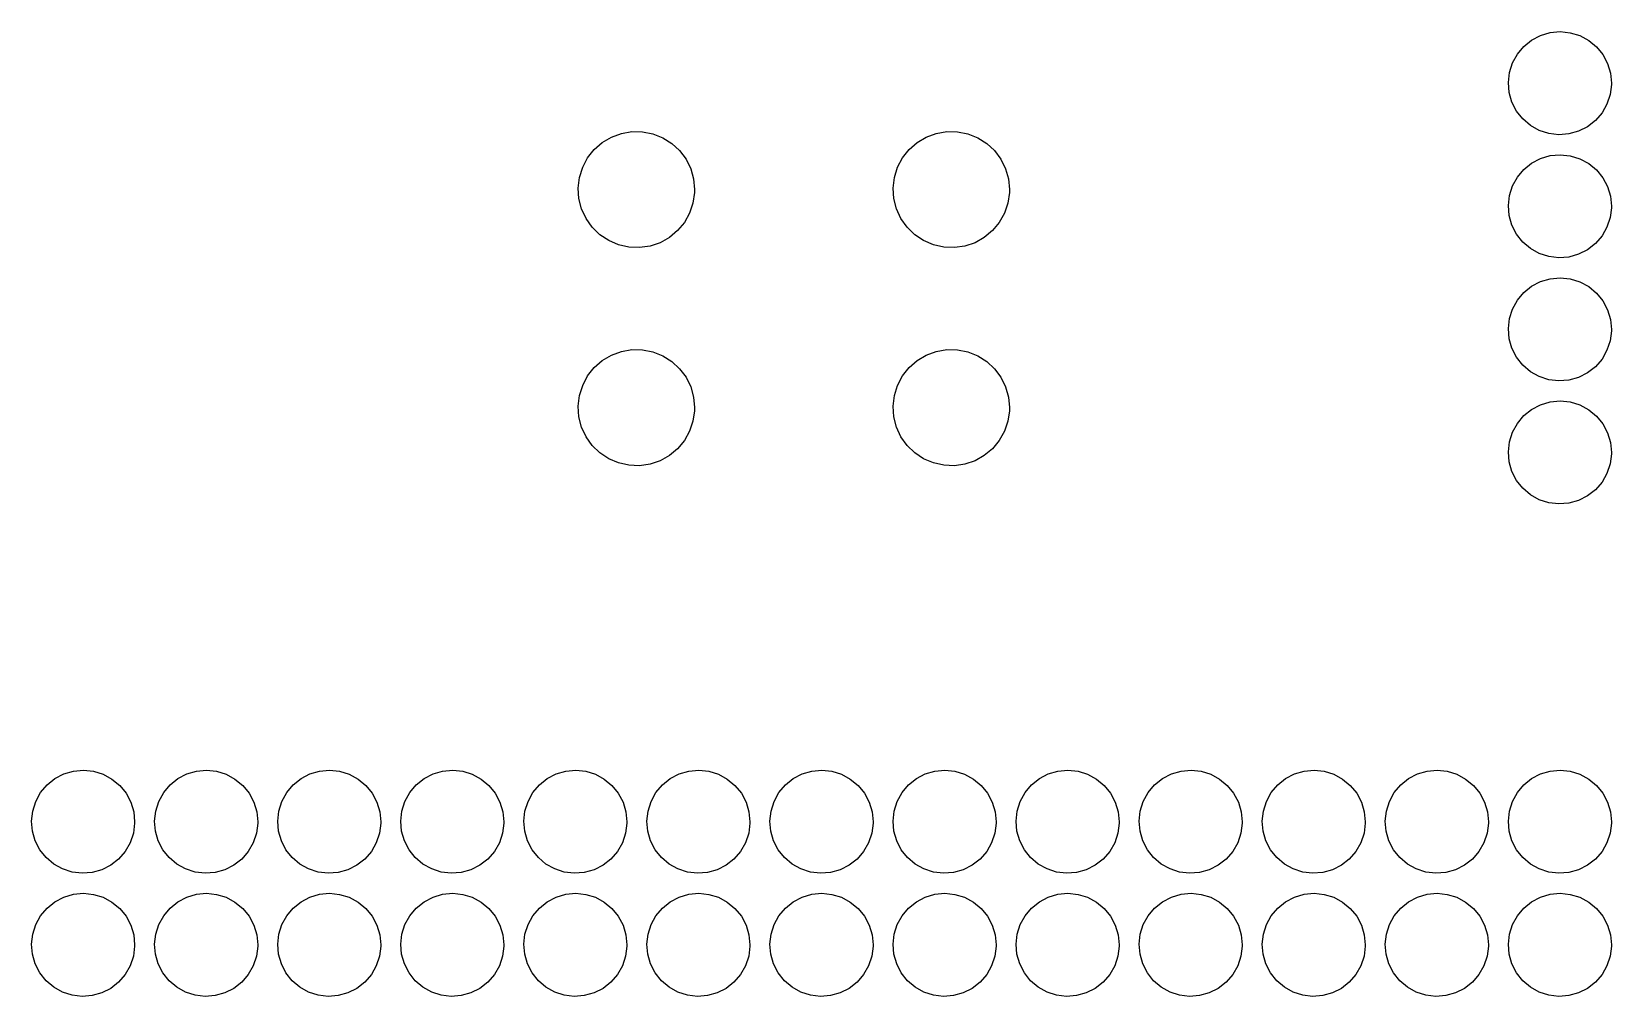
# Model space of a CAD drawing. Extents: x 10 to 584, y -410 to -10.
# Drawn here: x 332.38 to 364.99, y -151.49 to -131.59 of the extents above; entities that cross this region are included whole.
import ezdxf

# ---------------------------------------------------------------- set-up
doc = ezdxf.new("R2010")
doc.units = 0
doc.layers.add('BLACK', color=7, linetype='CONTINUOUS')

msp = doc.modelspace()

# ---------------------------------------------------------------- linework, layer by layer
at = {"layer": 'BLACK', "linetype": 'CONTINUOUS'}
for p, q in [((363.344, -131.76), (363.528, -131.664)), ((363.528, -131.664), (363.727, -131.605)), ((363.727, -131.605), (363.934, -131.586)), ((363.934, -131.586), (364.141, -131.608)), ((364.141, -131.608), (364.339, -131.669)), ((364.339, -131.669), (364.521, -131.768)), ((362.949, -132.231), (363.049, -132.049)), ((363.049, -132.049), (363.183, -131.89)), ((363.183, -131.89), (363.344, -131.76)), ((364.521, -131.768), (364.681, -131.9)), ((364.681, -131.9), (364.813, -132.061)), ((362.886, -132.429), (362.949, -132.231)), ((364.813, -132.061), (364.91, -132.244)), ((364.91, -132.244), (364.97, -132.443)), ((362.863, -132.635), (362.886, -132.429)), ((362.881, -132.842), (362.863, -132.635)), ((364.99, -132.679), (364.964, -132.885)), ((364.97, -132.443), (364.99, -132.65)), ((364.99, -132.65), (364.99, -132.679)), ((362.938, -133.041), (362.881, -132.842)), ((364.964, -132.885), (364.898, -133.082)), ((363.033, -133.226), (362.938, -133.041)), ((363.162, -133.389), (363.033, -133.226)), ((364.796, -133.263), (364.66, -133.42)), ((364.898, -133.082), (364.796, -133.263)), ((344.35, -133.762), (344.556, -133.686)), ((344.556, -133.686), (344.772, -133.648)), ((344.772, -133.648), (344.992, -133.651)), ((344.992, -133.651), (345.207, -133.694)), ((350.85, -133.762), (351.056, -133.686)), ((351.056, -133.686), (351.272, -133.648)), ((351.272, -133.648), (351.492, -133.651)), ((351.492, -133.651), (351.707, -133.694)), ((363.32, -133.523), (363.162, -133.389)), ((363.501, -133.624), (363.32, -133.523)), ((363.698, -133.689), (363.501, -133.624)), ((364.311, -133.641), (364.111, -133.697)), ((364.497, -133.548), (364.311, -133.641)), ((364.66, -133.42), (364.497, -133.548)), ((343.996, -134.019), (344.161, -133.874)), ((344.161, -133.874), (344.35, -133.762)), ((345.207, -133.694), (345.411, -133.776)), ((345.411, -133.776), (345.597, -133.893)), ((345.597, -133.893), (345.758, -134.042)), ((350.496, -134.019), (350.661, -133.874)), ((350.661, -133.874), (350.85, -133.762)), ((351.707, -133.694), (351.911, -133.776)), ((351.911, -133.776), (352.097, -133.893)), ((352.097, -133.893), (352.258, -134.042)), ((363.904, -133.713), (363.698, -133.689)), ((364.111, -133.697), (363.904, -133.713)), ((343.758, -134.386), (343.86, -134.191)), ((343.86, -134.191), (343.996, -134.019)), ((345.758, -134.042), (345.89, -134.218)), ((345.89, -134.218), (345.987, -134.415)), ((350.258, -134.386), (350.36, -134.191)), ((350.36, -134.191), (350.496, -134.019)), ((352.258, -134.042), (352.39, -134.218)), ((352.39, -134.218), (352.487, -134.415)), ((363.183, -134.43), (363.344, -134.3)), ((363.344, -134.3), (363.528, -134.204)), ((363.528, -134.204), (363.727, -134.145)), ((363.727, -134.145), (363.934, -134.126)), ((363.934, -134.126), (364.141, -134.148)), ((364.141, -134.148), (364.339, -134.209)), ((364.339, -134.209), (364.521, -134.308)), ((364.521, -134.308), (364.681, -134.44)), ((343.667, -134.813), (343.693, -134.595)), ((343.693, -134.595), (343.758, -134.386)), ((345.987, -134.415), (346.047, -134.626)), ((346.047, -134.626), (346.067, -134.845)), ((350.167, -134.813), (350.193, -134.595)), ((350.193, -134.595), (350.258, -134.386)), ((352.487, -134.415), (352.547, -134.626)), ((352.547, -134.626), (352.567, -134.845)), ((362.949, -134.771), (363.049, -134.589)), ((363.049, -134.589), (363.183, -134.43)), ((364.681, -134.44), (364.813, -134.601)), ((364.813, -134.601), (364.91, -134.784)), ((343.681, -135.033), (343.667, -134.813)), ((346.065, -134.908), (346.033, -135.125)), ((346.067, -134.845), (346.065, -134.908)), ((350.181, -135.033), (350.167, -134.813)), ((352.565, -134.908), (352.533, -135.125)), ((352.567, -134.845), (352.565, -134.908)), ((362.863, -135.175), (362.886, -134.969)), ((362.886, -134.969), (362.949, -134.771)), ((364.91, -134.784), (364.97, -134.983)), ((364.97, -134.983), (364.99, -135.19)), ((343.735, -135.245), (343.681, -135.033)), ((343.827, -135.445), (343.735, -135.245)), ((346.033, -135.125), (345.963, -135.333)), ((350.235, -135.245), (350.181, -135.033)), ((350.327, -135.445), (350.235, -135.245)), ((352.533, -135.125), (352.463, -135.333)), ((362.881, -135.382), (362.863, -135.175)), ((364.99, -135.219), (364.964, -135.425)), ((364.99, -135.19), (364.99, -135.219)), ((343.954, -135.624), (343.827, -135.445)), ((344.111, -135.777), (343.954, -135.624)), ((345.856, -135.524), (345.715, -135.693)), ((345.963, -135.333), (345.856, -135.524)), ((350.454, -135.624), (350.327, -135.445)), ((350.611, -135.777), (350.454, -135.624)), ((352.356, -135.524), (352.215, -135.693)), ((352.463, -135.333), (352.356, -135.524)), ((362.938, -135.581), (362.881, -135.382)), ((363.033, -135.766), (362.938, -135.581)), ((364.898, -135.622), (364.796, -135.803)), ((364.964, -135.425), (364.898, -135.622)), ((344.294, -135.899), (344.111, -135.777)), ((344.496, -135.986), (344.294, -135.899)), ((345.355, -135.941), (345.147, -136.012)), ((345.546, -135.834), (345.355, -135.941)), ((345.715, -135.693), (345.546, -135.834)), ((350.794, -135.899), (350.611, -135.777)), ((350.996, -135.986), (350.794, -135.899)), ((351.855, -135.941), (351.647, -136.012)), ((352.046, -135.834), (351.855, -135.941)), ((352.215, -135.693), (352.046, -135.834)), ((363.162, -135.929), (363.033, -135.766)), ((363.32, -136.063), (363.162, -135.929)), ((364.66, -135.96), (364.497, -136.088)), ((364.796, -135.803), (364.66, -135.96)), ((344.71, -136.035), (344.496, -135.986)), ((344.929, -136.043), (344.71, -136.035)), ((345.147, -136.012), (344.929, -136.043)), ((351.21, -136.035), (350.996, -135.986)), ((351.429, -136.043), (351.21, -136.035)), ((351.647, -136.012), (351.429, -136.043)), ((363.501, -136.164), (363.32, -136.063)), ((363.698, -136.229), (363.501, -136.164)), ((363.904, -136.253), (363.698, -136.229)), ((364.111, -136.237), (363.904, -136.253)), ((364.311, -136.181), (364.111, -136.237)), ((364.497, -136.088), (364.311, -136.181)), ((363.183, -136.97), (363.344, -136.84)), ((363.344, -136.84), (363.528, -136.744)), ((363.528, -136.744), (363.727, -136.685)), ((363.727, -136.685), (363.934, -136.666)), ((363.934, -136.666), (364.141, -136.688)), ((364.141, -136.688), (364.339, -136.749)), ((364.339, -136.749), (364.521, -136.848)), ((364.521, -136.848), (364.681, -136.98)), ((362.949, -137.311), (363.049, -137.129)), ((363.049, -137.129), (363.183, -136.97)), ((364.681, -136.98), (364.813, -137.141)), ((364.813, -137.141), (364.91, -137.324)), ((362.863, -137.715), (362.886, -137.509)), ((362.886, -137.509), (362.949, -137.311)), ((364.91, -137.324), (364.97, -137.523)), ((364.97, -137.523), (364.99, -137.73)), ((362.881, -137.922), (362.863, -137.715)), ((362.938, -138.121), (362.881, -137.922)), ((364.99, -137.759), (364.964, -137.965)), ((364.99, -137.73), (364.99, -137.759)), ((344.35, -138.262), (344.556, -138.186)), ((344.556, -138.186), (344.772, -138.148)), ((344.772, -138.148), (344.992, -138.151)), ((344.992, -138.151), (345.207, -138.194)), ((345.207, -138.194), (345.411, -138.276)), ((350.85, -138.262), (351.056, -138.186)), ((351.056, -138.186), (351.272, -138.148)), ((351.272, -138.148), (351.492, -138.151)), ((351.492, -138.151), (351.707, -138.194)), ((351.707, -138.194), (351.911, -138.276)), ((363.033, -138.306), (362.938, -138.121)), ((364.898, -138.162), (364.796, -138.343)), ((364.964, -137.965), (364.898, -138.162)), ((343.86, -138.691), (343.996, -138.519)), ((343.996, -138.519), (344.161, -138.374)), ((344.161, -138.374), (344.35, -138.262)), ((345.411, -138.276), (345.597, -138.393)), ((345.597, -138.393), (345.758, -138.542)), ((345.758, -138.542), (345.89, -138.718)), ((350.36, -138.691), (350.496, -138.519)), ((350.496, -138.519), (350.661, -138.374)), ((350.661, -138.374), (350.85, -138.262)), ((351.911, -138.276), (352.097, -138.393)), ((352.097, -138.393), (352.258, -138.542)), ((352.258, -138.542), (352.39, -138.718)), ((363.162, -138.469), (363.033, -138.306)), ((363.32, -138.603), (363.162, -138.469)), ((364.66, -138.5), (364.497, -138.628)), ((364.796, -138.343), (364.66, -138.5)), ((343.693, -139.095), (343.758, -138.886)), ((343.758, -138.886), (343.86, -138.691)), ((345.89, -138.718), (345.987, -138.915)), ((350.193, -139.095), (350.258, -138.886)), ((350.258, -138.886), (350.36, -138.691)), ((352.39, -138.718), (352.487, -138.915)), ((363.501, -138.704), (363.32, -138.603)), ((363.698, -138.769), (363.501, -138.704)), ((363.904, -138.793), (363.698, -138.769)), ((364.111, -138.777), (363.904, -138.793)), ((364.311, -138.721), (364.111, -138.777)), ((364.497, -138.628), (364.311, -138.721)), ((343.667, -139.313), (343.693, -139.095)), ((345.987, -138.915), (346.047, -139.126)), ((346.047, -139.126), (346.067, -139.345)), ((350.167, -139.313), (350.193, -139.095)), ((352.487, -138.915), (352.547, -139.126)), ((352.547, -139.126), (352.567, -139.345)), ((363.528, -139.284), (363.727, -139.225)), ((363.727, -139.225), (363.934, -139.206)), ((363.934, -139.206), (364.141, -139.228)), ((364.141, -139.228), (364.339, -139.289)), ((343.681, -139.533), (343.667, -139.313)), ((343.735, -139.745), (343.681, -139.533)), ((346.065, -139.408), (346.033, -139.625)), ((346.067, -139.345), (346.065, -139.408)), ((350.181, -139.533), (350.167, -139.313)), ((350.235, -139.745), (350.181, -139.533)), ((352.565, -139.408), (352.533, -139.625)), ((352.567, -139.345), (352.565, -139.408)), ((363.049, -139.669), (363.183, -139.51)), ((363.183, -139.51), (363.344, -139.38)), ((363.344, -139.38), (363.528, -139.284)), ((364.339, -139.289), (364.521, -139.388)), ((364.521, -139.388), (364.681, -139.52)), ((364.681, -139.52), (364.813, -139.681)), ((343.827, -139.945), (343.735, -139.745)), ((345.963, -139.833), (345.856, -140.024)), ((346.033, -139.625), (345.963, -139.833)), ((350.327, -139.945), (350.235, -139.745)), ((352.463, -139.833), (352.356, -140.024)), ((352.533, -139.625), (352.463, -139.833)), ((362.886, -140.049), (362.949, -139.851)), ((362.949, -139.851), (363.049, -139.669)), ((364.813, -139.681), (364.91, -139.864)), ((364.91, -139.864), (364.97, -140.063)), ((343.954, -140.124), (343.827, -139.945)), ((344.111, -140.277), (343.954, -140.124)), ((345.715, -140.193), (345.546, -140.334)), ((345.856, -140.024), (345.715, -140.193)), ((350.454, -140.124), (350.327, -139.945)), ((350.611, -140.277), (350.454, -140.124)), ((352.215, -140.193), (352.046, -140.334)), ((352.356, -140.024), (352.215, -140.193)), ((362.863, -140.255), (362.886, -140.049)), ((364.97, -140.063), (364.99, -140.27)), ((344.294, -140.399), (344.111, -140.277)), ((344.496, -140.486), (344.294, -140.399)), ((344.71, -140.535), (344.496, -140.486)), ((344.929, -140.543), (344.71, -140.535)), ((345.147, -140.512), (344.929, -140.543)), ((345.355, -140.441), (345.147, -140.512)), ((345.546, -140.334), (345.355, -140.441)), ((350.794, -140.399), (350.611, -140.277)), ((350.996, -140.486), (350.794, -140.399)), ((351.21, -140.535), (350.996, -140.486)), ((351.429, -140.543), (351.21, -140.535)), ((351.647, -140.512), (351.429, -140.543)), ((351.855, -140.441), (351.647, -140.512)), ((352.046, -140.334), (351.855, -140.441)), ((362.881, -140.462), (362.863, -140.255)), ((362.938, -140.661), (362.881, -140.462)), ((364.964, -140.505), (364.898, -140.702)), ((364.99, -140.299), (364.964, -140.505)), ((364.99, -140.27), (364.99, -140.299)), ((363.033, -140.846), (362.938, -140.661)), ((363.162, -141.009), (363.033, -140.846)), ((364.898, -140.702), (364.796, -140.883)), ((363.32, -141.143), (363.162, -141.009)), ((363.501, -141.244), (363.32, -141.143)), ((364.497, -141.168), (364.311, -141.261)), ((364.66, -141.04), (364.497, -141.168)), ((364.796, -140.883), (364.66, -141.04)), ((363.698, -141.309), (363.501, -141.244)), ((363.904, -141.333), (363.698, -141.309)), ((364.111, -141.317), (363.904, -141.333)), ((364.311, -141.261), (364.111, -141.317)), ((332.703, -147.13), (332.864, -147)), ((332.864, -147), (333.048, -146.904)), ((333.048, -146.904), (333.247, -146.845)), ((333.247, -146.845), (333.454, -146.826)), ((333.454, -146.826), (333.661, -146.848)), ((333.661, -146.848), (333.859, -146.909)), ((333.859, -146.909), (334.041, -147.008)), ((334.041, -147.008), (334.201, -147.14)), ((335.243, -147.13), (335.404, -147)), ((335.404, -147), (335.588, -146.904)), ((335.588, -146.904), (335.787, -146.845)), ((335.787, -146.845), (335.994, -146.826)), ((335.994, -146.826), (336.201, -146.848)), ((336.201, -146.848), (336.399, -146.909)), ((336.399, -146.909), (336.581, -147.008)), ((336.581, -147.008), (336.741, -147.14)), ((337.783, -147.13), (337.944, -147)), ((337.944, -147), (338.128, -146.904)), ((338.128, -146.904), (338.327, -146.845)), ((338.327, -146.845), (338.534, -146.826)), ((338.534, -146.826), (338.741, -146.848)), ((338.741, -146.848), (338.939, -146.909)), ((338.939, -146.909), (339.121, -147.008)), ((339.121, -147.008), (339.281, -147.14)), ((340.323, -147.13), (340.484, -147)), ((340.484, -147), (340.668, -146.904)), ((340.668, -146.904), (340.867, -146.845)), ((340.867, -146.845), (341.074, -146.826)), ((341.074, -146.826), (341.281, -146.848)), ((341.281, -146.848), (341.479, -146.909)), ((341.479, -146.909), (341.661, -147.008)), ((341.661, -147.008), (341.821, -147.14)), ((342.863, -147.13), (343.024, -147)), ((343.024, -147), (343.208, -146.904)), ((343.208, -146.904), (343.407, -146.845)), ((343.407, -146.845), (343.614, -146.826)), ((343.614, -146.826), (343.821, -146.848)), ((343.821, -146.848), (344.019, -146.909)), ((344.019, -146.909), (344.201, -147.008)), ((344.201, -147.008), (344.361, -147.14)), ((345.403, -147.13), (345.564, -147)), ((345.564, -147), (345.748, -146.904)), ((345.748, -146.904), (345.947, -146.845)), ((345.947, -146.845), (346.154, -146.826)), ((346.154, -146.826), (346.361, -146.848)), ((346.361, -146.848), (346.559, -146.909)), ((346.559, -146.909), (346.741, -147.008)), ((346.741, -147.008), (346.901, -147.14)), ((347.943, -147.13), (348.104, -147)), ((348.104, -147), (348.288, -146.904)), ((348.288, -146.904), (348.487, -146.845)), ((348.487, -146.845), (348.694, -146.826)), ((348.694, -146.826), (348.901, -146.848)), ((348.901, -146.848), (349.099, -146.909)), ((349.099, -146.909), (349.281, -147.008)), ((349.281, -147.008), (349.441, -147.14)), ((350.483, -147.13), (350.644, -147)), ((350.644, -147), (350.828, -146.904)), ((350.828, -146.904), (351.027, -146.845)), ((351.027, -146.845), (351.234, -146.826)), ((351.234, -146.826), (351.441, -146.848)), ((351.441, -146.848), (351.639, -146.909)), ((351.639, -146.909), (351.821, -147.008)), ((351.821, -147.008), (351.981, -147.14)), ((353.023, -147.13), (353.184, -147)), ((353.184, -147), (353.368, -146.904)), ((353.368, -146.904), (353.567, -146.845)), ((353.567, -146.845), (353.774, -146.826)), ((353.774, -146.826), (353.981, -146.848)), ((353.981, -146.848), (354.179, -146.909)), ((354.179, -146.909), (354.361, -147.008)), ((354.361, -147.008), (354.521, -147.14)), ((355.563, -147.13), (355.724, -147)), ((355.724, -147), (355.908, -146.904)), ((355.908, -146.904), (356.107, -146.845)), ((356.107, -146.845), (356.314, -146.826)), ((356.314, -146.826), (356.521, -146.848)), ((356.521, -146.848), (356.719, -146.909)), ((356.719, -146.909), (356.901, -147.008)), ((356.901, -147.008), (357.061, -147.14)), ((358.103, -147.13), (358.264, -147)), ((358.264, -147), (358.448, -146.904)), ((358.448, -146.904), (358.647, -146.845)), ((358.647, -146.845), (358.854, -146.826)), ((358.854, -146.826), (359.061, -146.848)), ((359.061, -146.848), (359.259, -146.909)), ((359.259, -146.909), (359.441, -147.008)), ((359.441, -147.008), (359.601, -147.14)), ((360.643, -147.13), (360.804, -147)), ((360.804, -147), (360.988, -146.904)), ((360.988, -146.904), (361.187, -146.845)), ((361.187, -146.845), (361.394, -146.826)), ((361.394, -146.826), (361.601, -146.848)), ((361.601, -146.848), (361.799, -146.909)), ((361.799, -146.909), (361.981, -147.008)), ((361.981, -147.008), (362.141, -147.14)), ((363.183, -147.13), (363.344, -147)), ((363.344, -147), (363.528, -146.904)), ((363.528, -146.904), (363.727, -146.845)), ((363.727, -146.845), (363.934, -146.826)), ((363.934, -146.826), (364.141, -146.848)), ((364.141, -146.848), (364.339, -146.909)), ((364.339, -146.909), (364.521, -147.008)), ((364.521, -147.008), (364.681, -147.14)), ((332.469, -147.471), (332.569, -147.289)), ((332.569, -147.289), (332.703, -147.13)), ((334.201, -147.14), (334.333, -147.301)), ((334.333, -147.301), (334.43, -147.484)), ((335.009, -147.471), (335.109, -147.289)), ((335.109, -147.289), (335.243, -147.13)), ((336.741, -147.14), (336.873, -147.301)), ((336.873, -147.301), (336.97, -147.484)), ((337.549, -147.471), (337.649, -147.289)), ((337.649, -147.289), (337.783, -147.13)), ((339.281, -147.14), (339.413, -147.301)), ((339.413, -147.301), (339.51, -147.484)), ((340.089, -147.471), (340.189, -147.289)), ((340.189, -147.289), (340.323, -147.13)), ((341.821, -147.14), (341.953, -147.301)), ((341.953, -147.301), (342.05, -147.484)), ((342.629, -147.471), (342.729, -147.289)), ((342.729, -147.289), (342.863, -147.13)), ((344.361, -147.14), (344.493, -147.301)), ((344.493, -147.301), (344.59, -147.484)), ((345.169, -147.471), (345.269, -147.289)), ((345.269, -147.289), (345.403, -147.13)), ((346.901, -147.14), (347.033, -147.301)), ((347.033, -147.301), (347.13, -147.484)), ((347.709, -147.471), (347.809, -147.289)), ((347.809, -147.289), (347.943, -147.13)), ((349.441, -147.14), (349.573, -147.301)), ((349.573, -147.301), (349.67, -147.484)), ((350.249, -147.471), (350.349, -147.289)), ((350.349, -147.289), (350.483, -147.13)), ((351.981, -147.14), (352.113, -147.301)), ((352.113, -147.301), (352.21, -147.484)), ((352.789, -147.471), (352.889, -147.289)), ((352.889, -147.289), (353.023, -147.13)), ((354.521, -147.14), (354.653, -147.301)), ((354.653, -147.301), (354.75, -147.484)), ((355.329, -147.471), (355.429, -147.289)), ((355.429, -147.289), (355.563, -147.13)), ((357.061, -147.14), (357.193, -147.301)), ((357.193, -147.301), (357.29, -147.484)), ((357.869, -147.471), (357.969, -147.289)), ((357.969, -147.289), (358.103, -147.13)), ((359.601, -147.14), (359.733, -147.301)), ((359.733, -147.301), (359.83, -147.484)), ((360.409, -147.471), (360.509, -147.289)), ((360.509, -147.289), (360.643, -147.13)), ((362.141, -147.14), (362.273, -147.301)), ((362.273, -147.301), (362.37, -147.484)), ((362.949, -147.471), (363.049, -147.289)), ((363.049, -147.289), (363.183, -147.13)), ((364.681, -147.14), (364.813, -147.301)), ((364.813, -147.301), (364.91, -147.484)), ((332.383, -147.875), (332.406, -147.669)), ((332.406, -147.669), (332.469, -147.471)), ((334.43, -147.484), (334.49, -147.683)), ((334.49, -147.683), (334.51, -147.89)), ((334.923, -147.875), (334.946, -147.669)), ((334.946, -147.669), (335.009, -147.471)), ((336.97, -147.484), (337.03, -147.683)), ((337.03, -147.683), (337.05, -147.89)), ((337.463, -147.875), (337.486, -147.669)), ((337.486, -147.669), (337.549, -147.471)), ((339.51, -147.484), (339.57, -147.683)), ((339.57, -147.683), (339.59, -147.89)), ((340.003, -147.875), (340.026, -147.669)), ((340.026, -147.669), (340.089, -147.471)), ((342.05, -147.484), (342.11, -147.683)), ((342.11, -147.683), (342.13, -147.89)), ((342.543, -147.875), (342.566, -147.669)), ((342.566, -147.669), (342.629, -147.471)), ((344.59, -147.484), (344.65, -147.683)), ((344.65, -147.683), (344.67, -147.89)), ((345.083, -147.875), (345.106, -147.669)), ((345.106, -147.669), (345.169, -147.471)), ((347.13, -147.484), (347.19, -147.683)), ((347.19, -147.683), (347.21, -147.89)), ((347.623, -147.875), (347.646, -147.669)), ((347.646, -147.669), (347.709, -147.471)), ((349.67, -147.484), (349.73, -147.683)), ((349.73, -147.683), (349.75, -147.89)), ((350.163, -147.875), (350.186, -147.669)), ((350.186, -147.669), (350.249, -147.471)), ((352.21, -147.484), (352.27, -147.683)), ((352.27, -147.683), (352.29, -147.89)), ((352.703, -147.875), (352.726, -147.669)), ((352.726, -147.669), (352.789, -147.471)), ((354.75, -147.484), (354.81, -147.683)), ((354.81, -147.683), (354.83, -147.89)), ((355.243, -147.875), (355.266, -147.669)), ((355.266, -147.669), (355.329, -147.471)), ((357.29, -147.484), (357.35, -147.683)), ((357.35, -147.683), (357.37, -147.89)), ((357.783, -147.875), (357.806, -147.669)), ((357.806, -147.669), (357.869, -147.471)), ((359.83, -147.484), (359.89, -147.683)), ((359.89, -147.683), (359.91, -147.89)), ((360.323, -147.875), (360.346, -147.669)), ((360.346, -147.669), (360.409, -147.471)), ((362.37, -147.484), (362.43, -147.683)), ((362.43, -147.683), (362.45, -147.89)), ((362.863, -147.875), (362.886, -147.669)), ((362.886, -147.669), (362.949, -147.471)), ((364.91, -147.484), (364.97, -147.683)), ((364.97, -147.683), (364.99, -147.89)), ((332.401, -148.082), (332.383, -147.875)), ((334.51, -147.919), (334.484, -148.125)), ((334.51, -147.89), (334.51, -147.919)), ((334.941, -148.082), (334.923, -147.875)), ((337.05, -147.919), (337.024, -148.125)), ((337.05, -147.89), (337.05, -147.919)), ((337.481, -148.082), (337.463, -147.875)), ((339.59, -147.919), (339.564, -148.125)), ((339.59, -147.89), (339.59, -147.919)), ((340.021, -148.082), (340.003, -147.875)), ((342.13, -147.919), (342.104, -148.125)), ((342.13, -147.89), (342.13, -147.919)), ((342.561, -148.082), (342.543, -147.875)), ((344.67, -147.919), (344.644, -148.125)), ((344.67, -147.89), (344.67, -147.919)), ((345.101, -148.082), (345.083, -147.875)), ((347.21, -147.919), (347.184, -148.125)), ((347.21, -147.89), (347.21, -147.919)), ((347.641, -148.082), (347.623, -147.875)), ((349.75, -147.919), (349.724, -148.125)), ((349.75, -147.89), (349.75, -147.919)), ((350.181, -148.082), (350.163, -147.875)), ((352.29, -147.919), (352.264, -148.125)), ((352.29, -147.89), (352.29, -147.919)), ((352.721, -148.082), (352.703, -147.875)), ((354.83, -147.919), (354.804, -148.125)), ((354.83, -147.89), (354.83, -147.919)), ((355.261, -148.082), (355.243, -147.875)), ((357.37, -147.919), (357.344, -148.125)), ((357.37, -147.89), (357.37, -147.919)), ((357.801, -148.082), (357.783, -147.875)), ((359.91, -147.919), (359.884, -148.125)), ((359.91, -147.89), (359.91, -147.919)), ((360.341, -148.082), (360.323, -147.875)), ((362.45, -147.919), (362.424, -148.125)), ((362.45, -147.89), (362.45, -147.919)), ((362.881, -148.082), (362.863, -147.875)), ((364.99, -147.919), (364.964, -148.125)), ((364.99, -147.89), (364.99, -147.919)), ((332.458, -148.281), (332.401, -148.082)), ((332.553, -148.466), (332.458, -148.281)), ((334.418, -148.322), (334.316, -148.503)), ((334.484, -148.125), (334.418, -148.322)), ((334.998, -148.281), (334.941, -148.082)), ((335.093, -148.466), (334.998, -148.281)), ((336.958, -148.322), (336.856, -148.503)), ((337.024, -148.125), (336.958, -148.322)), ((337.538, -148.281), (337.481, -148.082)), ((337.633, -148.466), (337.538, -148.281)), ((339.498, -148.322), (339.396, -148.503)), ((339.564, -148.125), (339.498, -148.322)), ((340.078, -148.281), (340.021, -148.082)), ((340.173, -148.466), (340.078, -148.281)), ((342.038, -148.322), (341.936, -148.503)), ((342.104, -148.125), (342.038, -148.322)), ((342.618, -148.281), (342.561, -148.082)), ((342.713, -148.466), (342.618, -148.281)), ((344.578, -148.322), (344.476, -148.503)), ((344.644, -148.125), (344.578, -148.322)), ((345.158, -148.281), (345.101, -148.082)), ((345.253, -148.466), (345.158, -148.281)), ((347.118, -148.322), (347.016, -148.503)), ((347.184, -148.125), (347.118, -148.322)), ((347.698, -148.281), (347.641, -148.082)), ((347.793, -148.466), (347.698, -148.281)), ((349.658, -148.322), (349.556, -148.503)), ((349.724, -148.125), (349.658, -148.322)), ((350.238, -148.281), (350.181, -148.082)), ((350.333, -148.466), (350.238, -148.281)), ((352.198, -148.322), (352.096, -148.503)), ((352.264, -148.125), (352.198, -148.322)), ((352.778, -148.281), (352.721, -148.082)), ((352.873, -148.466), (352.778, -148.281)), ((354.738, -148.322), (354.636, -148.503)), ((354.804, -148.125), (354.738, -148.322)), ((355.318, -148.281), (355.261, -148.082)), ((355.413, -148.466), (355.318, -148.281)), ((357.278, -148.322), (357.176, -148.503)), ((357.344, -148.125), (357.278, -148.322)), ((357.858, -148.281), (357.801, -148.082)), ((357.953, -148.466), (357.858, -148.281)), ((359.818, -148.322), (359.716, -148.503)), ((359.884, -148.125), (359.818, -148.322)), ((360.398, -148.281), (360.341, -148.082)), ((360.493, -148.466), (360.398, -148.281)), ((362.358, -148.322), (362.256, -148.503)), ((362.424, -148.125), (362.358, -148.322)), ((362.938, -148.281), (362.881, -148.082)), ((363.033, -148.466), (362.938, -148.281)), ((364.898, -148.322), (364.796, -148.503)), ((364.964, -148.125), (364.898, -148.322)), ((332.682, -148.629), (332.553, -148.466)), ((332.84, -148.763), (332.682, -148.629)), ((334.18, -148.66), (334.017, -148.788)), ((334.316, -148.503), (334.18, -148.66)), ((335.222, -148.629), (335.093, -148.466)), ((335.38, -148.763), (335.222, -148.629)), ((336.72, -148.66), (336.557, -148.788)), ((336.856, -148.503), (336.72, -148.66)), ((337.762, -148.629), (337.633, -148.466)), ((337.92, -148.763), (337.762, -148.629)), ((339.26, -148.66), (339.097, -148.788)), ((339.396, -148.503), (339.26, -148.66)), ((340.302, -148.629), (340.173, -148.466)), ((340.46, -148.763), (340.302, -148.629)), ((341.8, -148.66), (341.637, -148.788)), ((341.936, -148.503), (341.8, -148.66)), ((342.842, -148.629), (342.713, -148.466)), ((343, -148.763), (342.842, -148.629)), ((344.34, -148.66), (344.177, -148.788)), ((344.476, -148.503), (344.34, -148.66)), ((345.382, -148.629), (345.253, -148.466)), ((345.54, -148.763), (345.382, -148.629)), ((346.88, -148.66), (346.717, -148.788)), ((347.016, -148.503), (346.88, -148.66)), ((347.922, -148.629), (347.793, -148.466)), ((348.08, -148.763), (347.922, -148.629)), ((349.42, -148.66), (349.257, -148.788)), ((349.556, -148.503), (349.42, -148.66)), ((350.462, -148.629), (350.333, -148.466)), ((350.62, -148.763), (350.462, -148.629)), ((351.96, -148.66), (351.797, -148.788)), ((352.096, -148.503), (351.96, -148.66)), ((353.002, -148.629), (352.873, -148.466)), ((353.16, -148.763), (353.002, -148.629)), ((354.5, -148.66), (354.337, -148.788)), ((354.636, -148.503), (354.5, -148.66)), ((355.542, -148.629), (355.413, -148.466)), ((355.7, -148.763), (355.542, -148.629)), ((357.04, -148.66), (356.877, -148.788)), ((357.176, -148.503), (357.04, -148.66)), ((358.082, -148.629), (357.953, -148.466)), ((358.24, -148.763), (358.082, -148.629)), ((359.58, -148.66), (359.417, -148.788)), ((359.716, -148.503), (359.58, -148.66)), ((360.622, -148.629), (360.493, -148.466)), ((360.78, -148.763), (360.622, -148.629)), ((362.12, -148.66), (361.957, -148.788)), ((362.256, -148.503), (362.12, -148.66)), ((363.162, -148.629), (363.033, -148.466)), ((363.32, -148.763), (363.162, -148.629)), ((364.66, -148.66), (364.497, -148.788)), ((364.796, -148.503), (364.66, -148.66)), ((333.021, -148.864), (332.84, -148.763)), ((333.218, -148.929), (333.021, -148.864)), ((333.424, -148.953), (333.218, -148.929)), ((333.631, -148.937), (333.424, -148.953)), ((333.831, -148.881), (333.631, -148.937)), ((334.017, -148.788), (333.831, -148.881)), ((335.561, -148.864), (335.38, -148.763)), ((335.758, -148.929), (335.561, -148.864)), ((335.964, -148.953), (335.758, -148.929)), ((336.171, -148.937), (335.964, -148.953)), ((336.371, -148.881), (336.171, -148.937)), ((336.557, -148.788), (336.371, -148.881)), ((338.101, -148.864), (337.92, -148.763)), ((338.298, -148.929), (338.101, -148.864)), ((338.504, -148.953), (338.298, -148.929)), ((338.711, -148.937), (338.504, -148.953)), ((338.911, -148.881), (338.711, -148.937)), ((339.097, -148.788), (338.911, -148.881)), ((340.641, -148.864), (340.46, -148.763)), ((340.838, -148.929), (340.641, -148.864)), ((341.044, -148.953), (340.838, -148.929)), ((341.251, -148.937), (341.044, -148.953)), ((341.451, -148.881), (341.251, -148.937)), ((341.637, -148.788), (341.451, -148.881)), ((343.181, -148.864), (343, -148.763)), ((343.378, -148.929), (343.181, -148.864)), ((343.584, -148.953), (343.378, -148.929)), ((343.791, -148.937), (343.584, -148.953)), ((343.991, -148.881), (343.791, -148.937)), ((344.177, -148.788), (343.991, -148.881)), ((345.721, -148.864), (345.54, -148.763)), ((345.918, -148.929), (345.721, -148.864)), ((346.124, -148.953), (345.918, -148.929)), ((346.331, -148.937), (346.124, -148.953)), ((346.531, -148.881), (346.331, -148.937)), ((346.717, -148.788), (346.531, -148.881)), ((348.261, -148.864), (348.08, -148.763)), ((348.458, -148.929), (348.261, -148.864)), ((348.664, -148.953), (348.458, -148.929)), ((348.871, -148.937), (348.664, -148.953)), ((349.071, -148.881), (348.871, -148.937)), ((349.257, -148.788), (349.071, -148.881)), ((350.801, -148.864), (350.62, -148.763)), ((350.998, -148.929), (350.801, -148.864)), ((351.204, -148.953), (350.998, -148.929)), ((351.411, -148.937), (351.204, -148.953)), ((351.611, -148.881), (351.411, -148.937)), ((351.797, -148.788), (351.611, -148.881)), ((353.341, -148.864), (353.16, -148.763)), ((353.538, -148.929), (353.341, -148.864)), ((353.744, -148.953), (353.538, -148.929)), ((353.951, -148.937), (353.744, -148.953)), ((354.151, -148.881), (353.951, -148.937)), ((354.337, -148.788), (354.151, -148.881)), ((355.881, -148.864), (355.7, -148.763)), ((356.078, -148.929), (355.881, -148.864)), ((356.284, -148.953), (356.078, -148.929)), ((356.491, -148.937), (356.284, -148.953)), ((356.691, -148.881), (356.491, -148.937)), ((356.877, -148.788), (356.691, -148.881)), ((358.421, -148.864), (358.24, -148.763)), ((358.618, -148.929), (358.421, -148.864)), ((358.824, -148.953), (358.618, -148.929)), ((359.031, -148.937), (358.824, -148.953)), ((359.231, -148.881), (359.031, -148.937)), ((359.417, -148.788), (359.231, -148.881)), ((360.961, -148.864), (360.78, -148.763)), ((361.158, -148.929), (360.961, -148.864)), ((361.364, -148.953), (361.158, -148.929)), ((361.571, -148.937), (361.364, -148.953)), ((361.771, -148.881), (361.571, -148.937)), ((361.957, -148.788), (361.771, -148.881)), ((363.501, -148.864), (363.32, -148.763)), ((363.698, -148.929), (363.501, -148.864)), ((363.904, -148.953), (363.698, -148.929)), ((364.111, -148.937), (363.904, -148.953)), ((364.311, -148.881), (364.111, -148.937)), ((364.497, -148.788), (364.311, -148.881)), ((332.703, -149.67), (332.864, -149.54)), ((332.864, -149.54), (333.048, -149.444)), ((333.048, -149.444), (333.247, -149.385)), ((333.247, -149.385), (333.454, -149.366)), ((333.454, -149.366), (333.661, -149.388)), ((333.661, -149.388), (333.859, -149.449)), ((333.859, -149.449), (334.041, -149.548)), ((334.041, -149.548), (334.201, -149.68)), ((335.243, -149.67), (335.404, -149.54)), ((335.404, -149.54), (335.588, -149.444)), ((335.588, -149.444), (335.787, -149.385)), ((335.787, -149.385), (335.994, -149.366)), ((335.994, -149.366), (336.201, -149.388)), ((336.201, -149.388), (336.399, -149.449)), ((336.399, -149.449), (336.581, -149.548)), ((336.581, -149.548), (336.741, -149.68)), ((337.783, -149.67), (337.944, -149.54)), ((337.944, -149.54), (338.128, -149.444)), ((338.128, -149.444), (338.327, -149.385)), ((338.327, -149.385), (338.534, -149.366)), ((338.534, -149.366), (338.741, -149.388)), ((338.741, -149.388), (338.939, -149.449)), ((338.939, -149.449), (339.121, -149.548)), ((339.121, -149.548), (339.281, -149.68)), ((340.323, -149.67), (340.484, -149.54)), ((340.484, -149.54), (340.668, -149.444)), ((340.668, -149.444), (340.867, -149.385)), ((340.867, -149.385), (341.074, -149.366)), ((341.074, -149.366), (341.281, -149.388)), ((341.281, -149.388), (341.479, -149.449)), ((341.479, -149.449), (341.661, -149.548)), ((341.661, -149.548), (341.821, -149.68)), ((342.863, -149.67), (343.024, -149.54)), ((343.024, -149.54), (343.208, -149.444)), ((343.208, -149.444), (343.407, -149.385)), ((343.407, -149.385), (343.614, -149.366)), ((343.614, -149.366), (343.821, -149.388)), ((343.821, -149.388), (344.019, -149.449)), ((344.019, -149.449), (344.201, -149.548)), ((344.201, -149.548), (344.361, -149.68)), ((345.403, -149.67), (345.564, -149.54)), ((345.564, -149.54), (345.748, -149.444)), ((345.748, -149.444), (345.947, -149.385)), ((345.947, -149.385), (346.154, -149.366)), ((346.154, -149.366), (346.361, -149.388)), ((346.361, -149.388), (346.559, -149.449)), ((346.559, -149.449), (346.741, -149.548)), ((346.741, -149.548), (346.901, -149.68)), ((347.943, -149.67), (348.104, -149.54)), ((348.104, -149.54), (348.288, -149.444)), ((348.288, -149.444), (348.487, -149.385)), ((348.487, -149.385), (348.694, -149.366)), ((348.694, -149.366), (348.901, -149.388)), ((348.901, -149.388), (349.099, -149.449)), ((349.099, -149.449), (349.281, -149.548)), ((349.281, -149.548), (349.441, -149.68)), ((350.483, -149.67), (350.644, -149.54)), ((350.644, -149.54), (350.828, -149.444)), ((350.828, -149.444), (351.027, -149.385)), ((351.027, -149.385), (351.234, -149.366)), ((351.234, -149.366), (351.441, -149.388)), ((351.441, -149.388), (351.639, -149.449)), ((351.639, -149.449), (351.821, -149.548)), ((351.821, -149.548), (351.981, -149.68)), ((353.023, -149.67), (353.184, -149.54)), ((353.184, -149.54), (353.368, -149.444)), ((353.368, -149.444), (353.567, -149.385)), ((353.567, -149.385), (353.774, -149.366)), ((353.774, -149.366), (353.981, -149.388)), ((353.981, -149.388), (354.179, -149.449)), ((354.179, -149.449), (354.361, -149.548)), ((354.361, -149.548), (354.521, -149.68)), ((355.563, -149.67), (355.724, -149.54)), ((355.724, -149.54), (355.908, -149.444)), ((355.908, -149.444), (356.107, -149.385)), ((356.107, -149.385), (356.314, -149.366)), ((356.314, -149.366), (356.521, -149.388)), ((356.521, -149.388), (356.719, -149.449)), ((356.719, -149.449), (356.901, -149.548)), ((356.901, -149.548), (357.061, -149.68)), ((358.103, -149.67), (358.264, -149.54)), ((358.264, -149.54), (358.448, -149.444)), ((358.448, -149.444), (358.647, -149.385)), ((358.647, -149.385), (358.854, -149.366)), ((358.854, -149.366), (359.061, -149.388)), ((359.061, -149.388), (359.259, -149.449)), ((359.259, -149.449), (359.441, -149.548)), ((359.441, -149.548), (359.601, -149.68)), ((360.643, -149.67), (360.804, -149.54)), ((360.804, -149.54), (360.988, -149.444)), ((360.988, -149.444), (361.187, -149.385)), ((361.187, -149.385), (361.394, -149.366)), ((361.394, -149.366), (361.601, -149.388)), ((361.601, -149.388), (361.799, -149.449)), ((361.799, -149.449), (361.981, -149.548)), ((361.981, -149.548), (362.141, -149.68)), ((363.183, -149.67), (363.344, -149.54)), ((363.344, -149.54), (363.528, -149.444)), ((363.528, -149.444), (363.727, -149.385)), ((363.727, -149.385), (363.934, -149.366)), ((363.934, -149.366), (364.141, -149.388)), ((364.141, -149.388), (364.339, -149.449)), ((364.339, -149.449), (364.521, -149.548)), ((364.521, -149.548), (364.681, -149.68)), ((332.469, -150.011), (332.569, -149.829)), ((332.569, -149.829), (332.703, -149.67)), ((334.201, -149.68), (334.333, -149.841)), ((334.333, -149.841), (334.43, -150.024)), ((335.009, -150.011), (335.109, -149.829)), ((335.109, -149.829), (335.243, -149.67)), ((336.741, -149.68), (336.873, -149.841)), ((336.873, -149.841), (336.97, -150.024)), ((337.549, -150.011), (337.649, -149.829)), ((337.649, -149.829), (337.783, -149.67)), ((339.281, -149.68), (339.413, -149.841)), ((339.413, -149.841), (339.51, -150.024)), ((340.089, -150.011), (340.189, -149.829)), ((340.189, -149.829), (340.323, -149.67)), ((341.821, -149.68), (341.953, -149.841)), ((341.953, -149.841), (342.05, -150.024)), ((342.629, -150.011), (342.729, -149.829)), ((342.729, -149.829), (342.863, -149.67)), ((344.361, -149.68), (344.493, -149.841)), ((344.493, -149.841), (344.59, -150.024)), ((345.169, -150.011), (345.269, -149.829)), ((345.269, -149.829), (345.403, -149.67)), ((346.901, -149.68), (347.033, -149.841)), ((347.033, -149.841), (347.13, -150.024)), ((347.709, -150.011), (347.809, -149.829)), ((347.809, -149.829), (347.943, -149.67)), ((349.441, -149.68), (349.573, -149.841)), ((349.573, -149.841), (349.67, -150.024)), ((350.249, -150.011), (350.349, -149.829)), ((350.349, -149.829), (350.483, -149.67)), ((351.981, -149.68), (352.113, -149.841)), ((352.113, -149.841), (352.21, -150.024)), ((352.789, -150.011), (352.889, -149.829)), ((352.889, -149.829), (353.023, -149.67)), ((354.521, -149.68), (354.653, -149.841)), ((354.653, -149.841), (354.75, -150.024)), ((355.329, -150.011), (355.429, -149.829)), ((355.429, -149.829), (355.563, -149.67)), ((357.061, -149.68), (357.193, -149.841)), ((357.193, -149.841), (357.29, -150.024)), ((357.869, -150.011), (357.969, -149.829)), ((357.969, -149.829), (358.103, -149.67)), ((359.601, -149.68), (359.733, -149.841)), ((359.733, -149.841), (359.83, -150.024)), ((360.409, -150.011), (360.509, -149.829)), ((360.509, -149.829), (360.643, -149.67)), ((362.141, -149.68), (362.273, -149.841)), ((362.273, -149.841), (362.37, -150.024)), ((362.949, -150.011), (363.049, -149.829)), ((363.049, -149.829), (363.183, -149.67)), ((364.681, -149.68), (364.813, -149.841)), ((364.813, -149.841), (364.91, -150.024)), ((332.383, -150.415), (332.406, -150.209)), ((332.406, -150.209), (332.469, -150.011)), ((334.43, -150.024), (334.49, -150.223)), ((334.49, -150.223), (334.51, -150.43)), ((334.923, -150.415), (334.946, -150.209)), ((334.946, -150.209), (335.009, -150.011)), ((336.97, -150.024), (337.03, -150.223)), ((337.03, -150.223), (337.05, -150.43)), ((337.463, -150.415), (337.486, -150.209)), ((337.486, -150.209), (337.549, -150.011)), ((339.51, -150.024), (339.57, -150.223)), ((339.57, -150.223), (339.59, -150.43)), ((340.003, -150.415), (340.026, -150.209)), ((340.026, -150.209), (340.089, -150.011)), ((342.05, -150.024), (342.11, -150.223)), ((342.11, -150.223), (342.13, -150.43)), ((342.543, -150.415), (342.566, -150.209)), ((342.566, -150.209), (342.629, -150.011)), ((344.59, -150.024), (344.65, -150.223)), ((344.65, -150.223), (344.67, -150.43)), ((345.083, -150.415), (345.106, -150.209)), ((345.106, -150.209), (345.169, -150.011)), ((347.13, -150.024), (347.19, -150.223)), ((347.19, -150.223), (347.21, -150.43)), ((347.623, -150.415), (347.646, -150.209)), ((347.646, -150.209), (347.709, -150.011)), ((349.67, -150.024), (349.73, -150.223)), ((349.73, -150.223), (349.75, -150.43)), ((350.163, -150.415), (350.186, -150.209)), ((350.186, -150.209), (350.249, -150.011)), ((352.21, -150.024), (352.27, -150.223)), ((352.27, -150.223), (352.29, -150.43)), ((352.703, -150.415), (352.726, -150.209)), ((352.726, -150.209), (352.789, -150.011)), ((354.75, -150.024), (354.81, -150.223)), ((354.81, -150.223), (354.83, -150.43)), ((355.243, -150.415), (355.266, -150.209)), ((355.266, -150.209), (355.329, -150.011)), ((357.29, -150.024), (357.35, -150.223)), ((357.35, -150.223), (357.37, -150.43)), ((357.783, -150.415), (357.806, -150.209)), ((357.806, -150.209), (357.869, -150.011)), ((359.83, -150.024), (359.89, -150.223)), ((359.89, -150.223), (359.91, -150.43)), ((360.323, -150.415), (360.346, -150.209)), ((360.346, -150.209), (360.409, -150.011)), ((362.37, -150.024), (362.43, -150.223)), ((362.43, -150.223), (362.45, -150.43)), ((362.863, -150.415), (362.886, -150.209)), ((362.886, -150.209), (362.949, -150.011)), ((364.91, -150.024), (364.97, -150.223)), ((364.97, -150.223), (364.99, -150.43)), ((332.401, -150.622), (332.383, -150.415)), ((332.458, -150.821), (332.401, -150.622)), ((334.51, -150.459), (334.484, -150.665)), ((334.51, -150.43), (334.51, -150.459)), ((334.941, -150.622), (334.923, -150.415)), ((334.998, -150.821), (334.941, -150.622)), ((337.05, -150.459), (337.024, -150.665)), ((337.05, -150.43), (337.05, -150.459)), ((337.481, -150.622), (337.463, -150.415)), ((337.538, -150.821), (337.481, -150.622)), ((339.59, -150.459), (339.564, -150.665)), ((339.59, -150.43), (339.59, -150.459)), ((340.021, -150.622), (340.003, -150.415)), ((340.078, -150.821), (340.021, -150.622)), ((342.13, -150.459), (342.104, -150.665)), ((342.13, -150.43), (342.13, -150.459)), ((342.561, -150.622), (342.543, -150.415)), ((342.618, -150.821), (342.561, -150.622)), ((344.67, -150.459), (344.644, -150.665)), ((344.67, -150.43), (344.67, -150.459)), ((345.101, -150.622), (345.083, -150.415)), ((345.158, -150.821), (345.101, -150.622)), ((347.21, -150.459), (347.184, -150.665)), ((347.21, -150.43), (347.21, -150.459)), ((347.641, -150.622), (347.623, -150.415)), ((347.698, -150.821), (347.641, -150.622)), ((349.75, -150.459), (349.724, -150.665)), ((349.75, -150.43), (349.75, -150.459)), ((350.181, -150.622), (350.163, -150.415)), ((350.238, -150.821), (350.181, -150.622)), ((352.29, -150.459), (352.264, -150.665)), ((352.29, -150.43), (352.29, -150.459)), ((352.721, -150.622), (352.703, -150.415)), ((352.778, -150.821), (352.721, -150.622)), ((354.83, -150.459), (354.804, -150.665)), ((354.83, -150.43), (354.83, -150.459)), ((355.261, -150.622), (355.243, -150.415)), ((355.318, -150.821), (355.261, -150.622)), ((357.37, -150.459), (357.344, -150.665)), ((357.37, -150.43), (357.37, -150.459)), ((357.801, -150.622), (357.783, -150.415)), ((357.858, -150.821), (357.801, -150.622)), ((359.91, -150.459), (359.884, -150.665)), ((359.91, -150.43), (359.91, -150.459)), ((360.341, -150.622), (360.323, -150.415)), ((360.398, -150.821), (360.341, -150.622)), ((362.45, -150.459), (362.424, -150.665)), ((362.45, -150.43), (362.45, -150.459)), ((362.881, -150.622), (362.863, -150.415)), ((362.938, -150.821), (362.881, -150.622)), ((364.99, -150.459), (364.964, -150.665)), ((364.99, -150.43), (364.99, -150.459)), ((332.553, -151.006), (332.458, -150.821)), ((334.418, -150.862), (334.316, -151.043)), ((334.484, -150.665), (334.418, -150.862)), ((335.093, -151.006), (334.998, -150.821)), ((336.958, -150.862), (336.856, -151.043)), ((337.024, -150.665), (336.958, -150.862)), ((337.633, -151.006), (337.538, -150.821)), ((339.498, -150.862), (339.396, -151.043)), ((339.564, -150.665), (339.498, -150.862)), ((340.173, -151.006), (340.078, -150.821)), ((342.038, -150.862), (341.936, -151.043)), ((342.104, -150.665), (342.038, -150.862)), ((342.713, -151.006), (342.618, -150.821)), ((344.578, -150.862), (344.476, -151.043)), ((344.644, -150.665), (344.578, -150.862)), ((345.253, -151.006), (345.158, -150.821)), ((347.118, -150.862), (347.016, -151.043)), ((347.184, -150.665), (347.118, -150.862)), ((347.793, -151.006), (347.698, -150.821)), ((349.658, -150.862), (349.556, -151.043)), ((349.724, -150.665), (349.658, -150.862)), ((350.333, -151.006), (350.238, -150.821)), ((352.198, -150.862), (352.096, -151.043)), ((352.264, -150.665), (352.198, -150.862)), ((352.873, -151.006), (352.778, -150.821)), ((354.738, -150.862), (354.636, -151.043)), ((354.804, -150.665), (354.738, -150.862)), ((355.413, -151.006), (355.318, -150.821)), ((357.278, -150.862), (357.176, -151.043)), ((357.344, -150.665), (357.278, -150.862)), ((357.953, -151.006), (357.858, -150.821)), ((359.818, -150.862), (359.716, -151.043)), ((359.884, -150.665), (359.818, -150.862)), ((360.493, -151.006), (360.398, -150.821)), ((362.358, -150.862), (362.256, -151.043)), ((362.424, -150.665), (362.358, -150.862)), ((363.033, -151.006), (362.938, -150.821)), ((364.898, -150.862), (364.796, -151.043)), ((364.964, -150.665), (364.898, -150.862)), ((332.682, -151.169), (332.553, -151.006)), ((332.84, -151.303), (332.682, -151.169)), ((334.18, -151.2), (334.017, -151.328)), ((334.316, -151.043), (334.18, -151.2)), ((335.222, -151.169), (335.093, -151.006)), ((335.38, -151.303), (335.222, -151.169)), ((336.72, -151.2), (336.557, -151.328)), ((336.856, -151.043), (336.72, -151.2)), ((337.762, -151.169), (337.633, -151.006)), ((337.92, -151.303), (337.762, -151.169)), ((339.26, -151.2), (339.097, -151.328)), ((339.396, -151.043), (339.26, -151.2)), ((340.302, -151.169), (340.173, -151.006)), ((340.46, -151.303), (340.302, -151.169)), ((341.8, -151.2), (341.637, -151.328)), ((341.936, -151.043), (341.8, -151.2)), ((342.842, -151.169), (342.713, -151.006)), ((343, -151.303), (342.842, -151.169)), ((344.34, -151.2), (344.177, -151.328)), ((344.476, -151.043), (344.34, -151.2)), ((345.382, -151.169), (345.253, -151.006)), ((345.54, -151.303), (345.382, -151.169)), ((346.88, -151.2), (346.717, -151.328)), ((347.016, -151.043), (346.88, -151.2)), ((347.922, -151.169), (347.793, -151.006)), ((348.08, -151.303), (347.922, -151.169)), ((349.42, -151.2), (349.257, -151.328)), ((349.556, -151.043), (349.42, -151.2)), ((350.462, -151.169), (350.333, -151.006)), ((350.62, -151.303), (350.462, -151.169)), ((351.96, -151.2), (351.797, -151.328)), ((352.096, -151.043), (351.96, -151.2)), ((353.002, -151.169), (352.873, -151.006)), ((353.16, -151.303), (353.002, -151.169)), ((354.5, -151.2), (354.337, -151.328)), ((354.636, -151.043), (354.5, -151.2)), ((355.542, -151.169), (355.413, -151.006)), ((355.7, -151.303), (355.542, -151.169)), ((357.04, -151.2), (356.877, -151.328)), ((357.176, -151.043), (357.04, -151.2)), ((358.082, -151.169), (357.953, -151.006)), ((358.24, -151.303), (358.082, -151.169)), ((359.58, -151.2), (359.417, -151.328)), ((359.716, -151.043), (359.58, -151.2)), ((360.622, -151.169), (360.493, -151.006)), ((360.78, -151.303), (360.622, -151.169)), ((362.12, -151.2), (361.957, -151.328)), ((362.256, -151.043), (362.12, -151.2)), ((363.162, -151.169), (363.033, -151.006)), ((363.32, -151.303), (363.162, -151.169)), ((364.66, -151.2), (364.497, -151.328)), ((364.796, -151.043), (364.66, -151.2)), ((333.021, -151.404), (332.84, -151.303)), ((333.218, -151.469), (333.021, -151.404)), ((333.424, -151.493), (333.218, -151.469)), ((333.631, -151.477), (333.424, -151.493)), ((333.831, -151.421), (333.631, -151.477)), ((334.017, -151.328), (333.831, -151.421)), ((335.561, -151.404), (335.38, -151.303)), ((335.758, -151.469), (335.561, -151.404)), ((335.964, -151.493), (335.758, -151.469)), ((336.171, -151.477), (335.964, -151.493)), ((336.371, -151.421), (336.171, -151.477)), ((336.557, -151.328), (336.371, -151.421)), ((338.101, -151.404), (337.92, -151.303)), ((338.298, -151.469), (338.101, -151.404)), ((338.504, -151.493), (338.298, -151.469)), ((338.711, -151.477), (338.504, -151.493)), ((338.911, -151.421), (338.711, -151.477)), ((339.097, -151.328), (338.911, -151.421)), ((340.641, -151.404), (340.46, -151.303)), ((340.838, -151.469), (340.641, -151.404)), ((341.044, -151.493), (340.838, -151.469)), ((341.251, -151.477), (341.044, -151.493)), ((341.451, -151.421), (341.251, -151.477)), ((341.637, -151.328), (341.451, -151.421)), ((343.181, -151.404), (343, -151.303)), ((343.378, -151.469), (343.181, -151.404)), ((343.584, -151.493), (343.378, -151.469)), ((343.791, -151.477), (343.584, -151.493)), ((343.991, -151.421), (343.791, -151.477)), ((344.177, -151.328), (343.991, -151.421)), ((345.721, -151.404), (345.54, -151.303)), ((345.918, -151.469), (345.721, -151.404)), ((346.124, -151.493), (345.918, -151.469)), ((346.331, -151.477), (346.124, -151.493)), ((346.531, -151.421), (346.331, -151.477)), ((346.717, -151.328), (346.531, -151.421)), ((348.261, -151.404), (348.08, -151.303)), ((348.458, -151.469), (348.261, -151.404)), ((348.664, -151.493), (348.458, -151.469)), ((348.871, -151.477), (348.664, -151.493)), ((349.071, -151.421), (348.871, -151.477)), ((349.257, -151.328), (349.071, -151.421)), ((350.801, -151.404), (350.62, -151.303)), ((350.998, -151.469), (350.801, -151.404)), ((351.204, -151.493), (350.998, -151.469)), ((351.411, -151.477), (351.204, -151.493)), ((351.611, -151.421), (351.411, -151.477)), ((351.797, -151.328), (351.611, -151.421)), ((353.341, -151.404), (353.16, -151.303)), ((353.538, -151.469), (353.341, -151.404)), ((353.744, -151.493), (353.538, -151.469)), ((353.951, -151.477), (353.744, -151.493)), ((354.151, -151.421), (353.951, -151.477)), ((354.337, -151.328), (354.151, -151.421)), ((355.881, -151.404), (355.7, -151.303)), ((356.078, -151.469), (355.881, -151.404)), ((356.284, -151.493), (356.078, -151.469)), ((356.491, -151.477), (356.284, -151.493)), ((356.691, -151.421), (356.491, -151.477)), ((356.877, -151.328), (356.691, -151.421)), ((358.421, -151.404), (358.24, -151.303)), ((358.618, -151.469), (358.421, -151.404)), ((358.824, -151.493), (358.618, -151.469)), ((359.031, -151.477), (358.824, -151.493)), ((359.231, -151.421), (359.031, -151.477)), ((359.417, -151.328), (359.231, -151.421)), ((360.961, -151.404), (360.78, -151.303)), ((361.158, -151.469), (360.961, -151.404)), ((361.364, -151.493), (361.158, -151.469)), ((361.571, -151.477), (361.364, -151.493)), ((361.771, -151.421), (361.571, -151.477)), ((361.957, -151.328), (361.771, -151.421)), ((363.501, -151.404), (363.32, -151.303)), ((363.698, -151.469), (363.501, -151.404)), ((363.904, -151.493), (363.698, -151.469)), ((364.111, -151.477), (363.904, -151.493)), ((364.311, -151.421), (364.111, -151.477)), ((364.497, -151.328), (364.311, -151.421))]:
    msp.add_line(p, q, dxfattribs=at)

doc.saveas('drawing.dxf')
